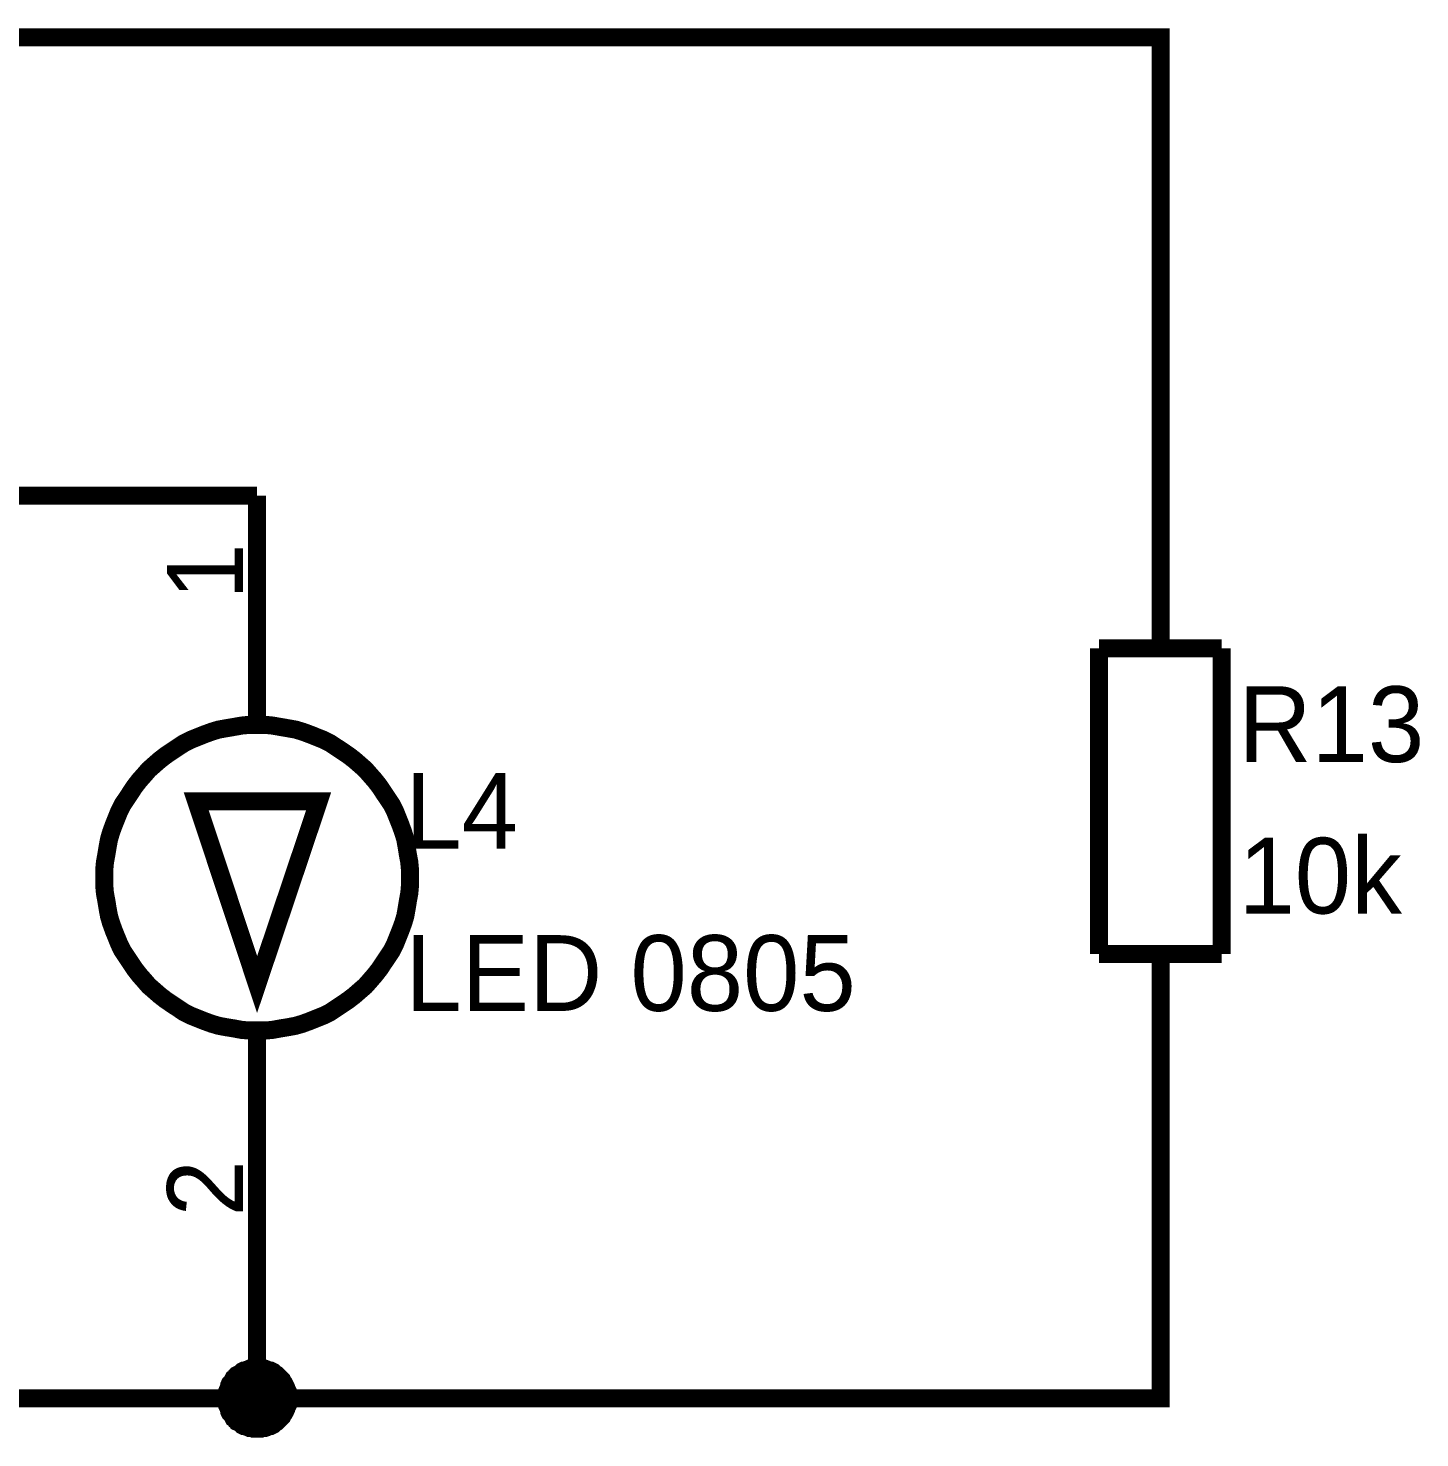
# Model space of a CAD drawing. Header units: millimetres. Extents: x 0 to 394, y 0 to 282.
# Drawn here: x 131.2 to 154.31, y 79.34 to 102.76 of the extents above; entities that cross this region are included whole.
import ezdxf

# ---------------------------------------------------------------- set-up
doc = ezdxf.new("R2010")
doc.units = ezdxf.units.MM
doc.layers.add('Sheet', color=255, linetype='Continuous')

msp = doc.modelspace()

# ---------------------------------------------------------------- linework, layer by layer
at = {"layer": 'Sheet'}
for points, const_width in [([(115.327, 102.605), (150.007, 102.605), (150.007, 94.991)], 0.3), ([(135.003, 94.991), (130.005, 94.991)], 0.3), ([(135.003, 91.184), (135.003, 94.991)], 0.3), ([(150.007, 92.453), (150.007, 94.991)], 0.3), ([(148.985, 87.376), (148.985, 92.453)], 0.3), ([(148.985, 92.453), (151.018, 92.453)], 0.3), ([(151.018, 92.453), (151.018, 87.376)], 0.3), ([(132.465, 88.645), (132.465, 88.78), (132.476, 88.904), (132.499, 89.027), (132.521, 89.162), (132.544, 89.285), (132.577, 89.398), (132.622, 89.521), (132.667, 89.634), (132.712, 89.746), (132.768, 89.858), (132.836, 89.959), (132.903, 90.06), (132.97, 90.162), (133.049, 90.263), (133.128, 90.352), (133.206, 90.442), (133.296, 90.521), (133.386, 90.6), (133.487, 90.678), (133.588, 90.746), (133.689, 90.813), (133.79, 90.88), (133.902, 90.936), (134.015, 90.981), (134.127, 91.026), (134.251, 91.071), (134.363, 91.105), (134.486, 91.127), (134.621, 91.15), (134.745, 91.172), (134.868, 91.184), (135.003, 91.184)], 0.3), ([(135.003, 91.184), (135.003, 91.184)], 0.3), ([(135.003, 91.184), (135.138, 91.184), (135.261, 91.172), (135.385, 91.15), (135.52, 91.127), (135.643, 91.105), (135.756, 91.071), (135.879, 91.026), (135.991, 90.981), (136.104, 90.936), (136.216, 90.88), (136.317, 90.813), (136.418, 90.746), (136.519, 90.678), (136.62, 90.6), (136.71, 90.521), (136.8, 90.442), (136.879, 90.352), (136.957, 90.263), (137.036, 90.162), (137.103, 90.06), (137.171, 89.959), (137.238, 89.858), (137.294, 89.746), (137.339, 89.634), (137.384, 89.521), (137.429, 89.398), (137.463, 89.285), (137.485, 89.162), (137.507, 89.027), (137.53, 88.904), (137.541, 88.78), (137.541, 88.645)], 0.3), ([(132.465, 88.645), (132.465, 88.78), (132.476, 88.904), (132.499, 89.027), (132.521, 89.162), (132.544, 89.285), (132.577, 89.398), (132.622, 89.521), (132.667, 89.634), (132.712, 89.746), (132.768, 89.858), (132.836, 89.959), (132.903, 90.06), (132.97, 90.162), (133.049, 90.263), (133.128, 90.352), (133.206, 90.442), (133.296, 90.521), (133.386, 90.6), (133.487, 90.678), (133.588, 90.746), (133.689, 90.813), (133.79, 90.88), (133.902, 90.936), (134.015, 90.981), (134.127, 91.026), (134.251, 91.071), (134.363, 91.105), (134.486, 91.127), (134.621, 91.15), (134.745, 91.172), (134.868, 91.184), (135.003, 91.184)], 0.0991), ([(135.003, 91.184), (135.003, 91.184)], 0.0991), ([(135.003, 91.184), (135.138, 91.184), (135.261, 91.172), (135.385, 91.15), (135.52, 91.127), (135.643, 91.105), (135.756, 91.071), (135.879, 91.026), (135.991, 90.981), (136.104, 90.936), (136.216, 90.88), (136.317, 90.813), (136.418, 90.746), (136.519, 90.678), (136.62, 90.6), (136.71, 90.521), (136.8, 90.442), (136.879, 90.352), (136.957, 90.263), (137.036, 90.162), (137.103, 90.06), (137.171, 89.959), (137.238, 89.858), (137.294, 89.746), (137.339, 89.634), (137.384, 89.521), (137.429, 89.398), (137.463, 89.285), (137.485, 89.162), (137.507, 89.027), (137.53, 88.904), (137.541, 88.78), (137.541, 88.645)], 0.0991), ([(135.003, 86.107), (134.868, 86.107), (134.745, 86.118), (134.621, 86.141), (134.486, 86.163), (134.363, 86.186), (134.251, 86.219), (134.127, 86.264), (134.015, 86.309), (133.902, 86.354), (133.79, 86.41), (133.689, 86.478), (133.588, 86.545), (133.487, 86.613), (133.386, 86.691), (133.296, 86.77), (133.206, 86.848), (133.128, 86.938), (133.049, 87.028), (132.97, 87.129), (132.903, 87.23), (132.836, 87.331), (132.768, 87.432), (132.712, 87.545), (132.667, 87.657), (132.622, 87.769), (132.577, 87.893), (132.544, 88.005), (132.521, 88.129), (132.499, 88.263), (132.476, 88.387), (132.465, 88.511), (132.465, 88.645)], 0.3), ([(132.465, 88.645), (132.465, 88.645)], 0.3), ([(137.541, 88.645), (137.541, 88.511), (137.53, 88.387), (137.507, 88.263), (137.485, 88.129), (137.463, 88.005), (137.429, 87.893), (137.384, 87.769), (137.339, 87.657), (137.294, 87.545), (137.238, 87.432), (137.171, 87.331), (137.103, 87.23), (137.036, 87.129), (136.957, 87.028), (136.879, 86.938), (136.8, 86.848), (136.71, 86.77), (136.62, 86.691), (136.519, 86.613), (136.418, 86.545), (136.317, 86.478), (136.216, 86.41), (136.104, 86.354), (135.991, 86.309), (135.879, 86.264), (135.756, 86.219), (135.643, 86.186), (135.52, 86.163), (135.385, 86.141), (135.261, 86.118), (135.138, 86.107), (135.003, 86.107)], 0.3), ([(137.541, 88.645), (137.541, 88.645), (137.541, 88.645), (137.541, 88.645), (137.541, 88.645), (137.541, 88.645), (137.541, 88.645), (137.541, 88.645), (137.541, 88.645), (137.541, 88.645), (137.541, 88.645), (137.541, 88.645), (137.541, 88.645), (137.541, 88.645), (137.541, 88.645), (137.541, 88.645), (137.541, 88.645), (137.541, 88.645), (137.541, 88.645), (137.541, 88.645), (137.541, 88.645), (137.541, 88.645), (137.541, 88.645), (137.541, 88.645), (137.541, 88.645), (137.541, 88.645), (137.541, 88.645), (137.541, 88.645), (137.541, 88.645), (137.541, 88.645), (137.541, 88.645), (137.541, 88.645), (137.541, 88.645)], 0.3), ([(137.541, 88.645), (137.541, 88.645)], 0.3), ([(135.003, 86.107), (134.868, 86.107), (134.745, 86.118), (134.621, 86.141), (134.486, 86.163), (134.363, 86.186), (134.251, 86.219), (134.127, 86.264), (134.015, 86.309), (133.902, 86.354), (133.79, 86.41), (133.689, 86.478), (133.588, 86.545), (133.487, 86.613), (133.386, 86.691), (133.296, 86.77), (133.206, 86.848), (133.128, 86.938), (133.049, 87.028), (132.97, 87.129), (132.903, 87.23), (132.836, 87.331), (132.768, 87.432), (132.712, 87.545), (132.667, 87.657), (132.622, 87.769), (132.577, 87.893), (132.544, 88.005), (132.521, 88.129), (132.499, 88.263), (132.476, 88.387), (132.465, 88.511), (132.465, 88.645)], 0.0991), ([(132.465, 88.645), (132.465, 88.645)], 0.0991), ([(137.541, 88.645), (137.541, 88.511), (137.53, 88.387), (137.507, 88.263), (137.485, 88.129), (137.463, 88.005), (137.429, 87.893), (137.384, 87.769), (137.339, 87.657), (137.294, 87.545), (137.238, 87.432), (137.171, 87.331), (137.103, 87.23), (137.036, 87.129), (136.957, 87.028), (136.879, 86.938), (136.8, 86.848), (136.71, 86.77), (136.62, 86.691), (136.519, 86.613), (136.418, 86.545), (136.317, 86.478), (136.216, 86.41), (136.104, 86.354), (135.991, 86.309), (135.879, 86.264), (135.756, 86.219), (135.643, 86.186), (135.52, 86.163), (135.385, 86.141), (135.261, 86.118), (135.138, 86.107), (135.003, 86.107)], 0.0991), ([(137.541, 88.645), (137.541, 88.645), (137.541, 88.645), (137.541, 88.645), (137.541, 88.645), (137.541, 88.645), (137.541, 88.645), (137.541, 88.645), (137.541, 88.645), (137.541, 88.645), (137.541, 88.645), (137.541, 88.645), (137.541, 88.645), (137.541, 88.645), (137.541, 88.645), (137.541, 88.645), (137.541, 88.645), (137.541, 88.645), (137.541, 88.645), (137.541, 88.645), (137.541, 88.645), (137.541, 88.645), (137.541, 88.645), (137.541, 88.645), (137.541, 88.645), (137.541, 88.645), (137.541, 88.645), (137.541, 88.645), (137.541, 88.645), (137.541, 88.645), (137.541, 88.645), (137.541, 88.645), (137.541, 88.645)], 0.0991), ([(137.541, 88.645), (137.541, 88.645)], 0.0991), ([(151.018, 87.376), (148.985, 87.376)], 0.3), ([(150.007, 87.376), (150.007, 84.838)], 0.3), ([(135.003, 86.107), (135.003, 82.3)], 0.3), ([(120.01, 79.998), (135.003, 79.998), (150.007, 79.998), (150.007, 84.838)], 0.3), ([(135.003, 79.998), (135.003, 82.3)], 0.3), ([(134.498, 79.998), (134.498, 80.02), (134.498, 80.054), (134.509, 80.076), (134.509, 80.099), (134.509, 80.121), (134.52, 80.144), (134.531, 80.177), (134.543, 80.2), (134.543, 80.222), (134.554, 80.245), (134.565, 80.256), (134.588, 80.278), (134.599, 80.301), (134.61, 80.323), (134.632, 80.334), (134.644, 80.357), (134.666, 80.368), (134.677, 80.391), (134.7, 80.402), (134.722, 80.413), (134.745, 80.436), (134.756, 80.447), (134.778, 80.458), (134.801, 80.458), (134.823, 80.469), (134.857, 80.48), (134.88, 80.492), (134.902, 80.492), (134.924, 80.492), (134.947, 80.503), (134.981, 80.503), (135.003, 80.503)], 0.3), ([(134.498, 79.998), (134.498, 80.02), (134.498, 80.054), (134.509, 80.076), (134.509, 80.099), (134.509, 80.121), (134.52, 80.144), (134.531, 80.177), (134.543, 80.2), (134.543, 80.222), (134.554, 80.245), (134.565, 80.256), (134.588, 80.278), (134.599, 80.301), (134.61, 80.323), (134.632, 80.334), (134.644, 80.357), (134.666, 80.368), (134.677, 80.391), (134.7, 80.402), (134.722, 80.413), (134.745, 80.436), (134.756, 80.447), (134.778, 80.458), (134.801, 80.458), (134.823, 80.469), (134.857, 80.48), (134.88, 80.492), (134.902, 80.492), (134.924, 80.492), (134.947, 80.503), (134.981, 80.503), (135.003, 80.503)], 0.3), ([(134.498, 79.998), (134.498, 80.02), (134.498, 80.054), (134.509, 80.076), (134.509, 80.099), (134.509, 80.121), (134.52, 80.144), (134.531, 80.177), (134.543, 80.2), (134.543, 80.222), (134.554, 80.245), (134.565, 80.256), (134.588, 80.278), (134.599, 80.301), (134.61, 80.323), (134.632, 80.334), (134.644, 80.357), (134.666, 80.368), (134.677, 80.391), (134.7, 80.402), (134.722, 80.413), (134.745, 80.436), (134.756, 80.447), (134.778, 80.458), (134.801, 80.458), (134.823, 80.469), (134.857, 80.48), (134.88, 80.492), (134.902, 80.492), (134.924, 80.492), (134.947, 80.503), (134.981, 80.503), (135.003, 80.503)], 0.3), ([(134.498, 79.998), (134.498, 80.02), (134.498, 80.054), (134.509, 80.076), (134.509, 80.099), (134.509, 80.121), (134.52, 80.144), (134.531, 80.177), (134.543, 80.2), (134.543, 80.222), (134.554, 80.245), (134.565, 80.256), (134.588, 80.278), (134.599, 80.301), (134.61, 80.323), (134.632, 80.334), (134.644, 80.357), (134.666, 80.368), (134.677, 80.391), (134.7, 80.402), (134.722, 80.413), (134.745, 80.436), (134.756, 80.447), (134.778, 80.458), (134.801, 80.458), (134.823, 80.469), (134.857, 80.48), (134.88, 80.492), (134.902, 80.492), (134.924, 80.492), (134.947, 80.503), (134.981, 80.503), (135.003, 80.503)], 0.3), ([(134.498, 79.998), (134.498, 80.02), (134.498, 80.054), (134.509, 80.076), (134.509, 80.099), (134.509, 80.121), (134.52, 80.144), (134.531, 80.177), (134.543, 80.2), (134.543, 80.222), (134.554, 80.245), (134.565, 80.256), (134.588, 80.278), (134.599, 80.301), (134.61, 80.323), (134.632, 80.334), (134.644, 80.357), (134.666, 80.368), (134.677, 80.391), (134.7, 80.402), (134.722, 80.413), (134.745, 80.436), (134.756, 80.447), (134.778, 80.458), (134.801, 80.458), (134.823, 80.469), (134.857, 80.48), (134.88, 80.492), (134.902, 80.492), (134.924, 80.492), (134.947, 80.503), (134.981, 80.503), (135.003, 80.503)], 0.0991), ([(134.498, 79.998), (134.498, 80.02), (134.498, 80.054), (134.509, 80.076), (134.509, 80.099), (134.509, 80.121), (134.52, 80.144), (134.531, 80.177), (134.543, 80.2), (134.543, 80.222), (134.554, 80.245), (134.565, 80.256), (134.588, 80.278), (134.599, 80.301), (134.61, 80.323), (134.632, 80.334), (134.644, 80.357), (134.666, 80.368), (134.677, 80.391), (134.7, 80.402), (134.722, 80.413), (134.745, 80.436), (134.756, 80.447), (134.778, 80.458), (134.801, 80.458), (134.823, 80.469), (134.857, 80.48), (134.88, 80.492), (134.902, 80.492), (134.924, 80.492), (134.947, 80.503), (134.981, 80.503), (135.003, 80.503)], 0.0991), ([(134.498, 79.998), (134.498, 80.02), (134.498, 80.054), (134.509, 80.076), (134.509, 80.099), (134.509, 80.121), (134.52, 80.144), (134.531, 80.177), (134.543, 80.2), (134.543, 80.222), (134.554, 80.245), (134.565, 80.256), (134.588, 80.278), (134.599, 80.301), (134.61, 80.323), (134.632, 80.334), (134.644, 80.357), (134.666, 80.368), (134.677, 80.391), (134.7, 80.402), (134.722, 80.413), (134.745, 80.436), (134.756, 80.447), (134.778, 80.458), (134.801, 80.458), (134.823, 80.469), (134.857, 80.48), (134.88, 80.492), (134.902, 80.492), (134.924, 80.492), (134.947, 80.503), (134.981, 80.503), (135.003, 80.503)], 0.0991), ([(134.498, 79.998), (134.498, 80.02), (134.498, 80.054), (134.509, 80.076), (134.509, 80.099), (134.509, 80.121), (134.52, 80.144), (134.531, 80.177), (134.543, 80.2), (134.543, 80.222), (134.554, 80.245), (134.565, 80.256), (134.588, 80.278), (134.599, 80.301), (134.61, 80.323), (134.632, 80.334), (134.644, 80.357), (134.666, 80.368), (134.677, 80.391), (134.7, 80.402), (134.722, 80.413), (134.745, 80.436), (134.756, 80.447), (134.778, 80.458), (134.801, 80.458), (134.823, 80.469), (134.857, 80.48), (134.88, 80.492), (134.902, 80.492), (134.924, 80.492), (134.947, 80.503), (134.981, 80.503), (135.003, 80.503)], 0.0991), ([(135.003, 80.503), (135.003, 80.503)], 0.3), ([(135.003, 80.503), (135.026, 80.503), (135.059, 80.503), (135.082, 80.492), (135.104, 80.492), (135.127, 80.492), (135.16, 80.48), (135.183, 80.469), (135.205, 80.458), (135.228, 80.458), (135.25, 80.447), (135.273, 80.436), (135.295, 80.413), (135.306, 80.402), (135.329, 80.391), (135.351, 80.368), (135.362, 80.357), (135.385, 80.334), (135.396, 80.323), (135.419, 80.301), (135.43, 80.278), (135.441, 80.256), (135.452, 80.245), (135.464, 80.222), (135.475, 80.2), (135.486, 80.177), (135.497, 80.144), (135.508, 80.121), (135.508, 80.099), (135.508, 80.076), (135.52, 80.054), (135.52, 80.02), (135.52, 79.998)], 0.3), ([(135.003, 80.503), (135.003, 80.503)], 0.3), ([(135.003, 80.503), (135.026, 80.503), (135.059, 80.503), (135.082, 80.492), (135.104, 80.492), (135.127, 80.492), (135.16, 80.48), (135.183, 80.469), (135.205, 80.458), (135.228, 80.458), (135.25, 80.447), (135.273, 80.436), (135.295, 80.413), (135.306, 80.402), (135.329, 80.391), (135.351, 80.368), (135.362, 80.357), (135.385, 80.334), (135.396, 80.323), (135.419, 80.301), (135.43, 80.278), (135.441, 80.256), (135.452, 80.245), (135.464, 80.222), (135.475, 80.2), (135.486, 80.177), (135.497, 80.144), (135.508, 80.121), (135.508, 80.099), (135.508, 80.076), (135.52, 80.054), (135.52, 80.02), (135.52, 79.998)], 0.3), ([(135.003, 80.503), (135.003, 80.503)], 0.3), ([(135.003, 80.503), (135.026, 80.503), (135.059, 80.503), (135.082, 80.492), (135.104, 80.492), (135.127, 80.492), (135.16, 80.48), (135.183, 80.469), (135.205, 80.458), (135.228, 80.458), (135.25, 80.447), (135.273, 80.436), (135.295, 80.413), (135.306, 80.402), (135.329, 80.391), (135.351, 80.368), (135.362, 80.357), (135.385, 80.334), (135.396, 80.323), (135.419, 80.301), (135.43, 80.278), (135.441, 80.256), (135.452, 80.245), (135.464, 80.222), (135.475, 80.2), (135.486, 80.177), (135.497, 80.144), (135.508, 80.121), (135.508, 80.099), (135.508, 80.076), (135.52, 80.054), (135.52, 80.02), (135.52, 79.998)], 0.3), ([(135.003, 80.503), (135.003, 80.503)], 0.3), ([(135.003, 80.503), (135.026, 80.503), (135.059, 80.503), (135.082, 80.492), (135.104, 80.492), (135.127, 80.492), (135.16, 80.48), (135.183, 80.469), (135.205, 80.458), (135.228, 80.458), (135.25, 80.447), (135.273, 80.436), (135.295, 80.413), (135.306, 80.402), (135.329, 80.391), (135.351, 80.368), (135.362, 80.357), (135.385, 80.334), (135.396, 80.323), (135.419, 80.301), (135.43, 80.278), (135.441, 80.256), (135.452, 80.245), (135.464, 80.222), (135.475, 80.2), (135.486, 80.177), (135.497, 80.144), (135.508, 80.121), (135.508, 80.099), (135.508, 80.076), (135.52, 80.054), (135.52, 80.02), (135.52, 79.998)], 0.3), ([(135.003, 80.503), (135.003, 80.503)], 0.0991), ([(135.003, 80.503), (135.026, 80.503), (135.059, 80.503), (135.082, 80.492), (135.104, 80.492), (135.127, 80.492), (135.16, 80.48), (135.183, 80.469), (135.205, 80.458), (135.228, 80.458), (135.25, 80.447), (135.273, 80.436), (135.295, 80.413), (135.306, 80.402), (135.329, 80.391), (135.351, 80.368), (135.362, 80.357), (135.385, 80.334), (135.396, 80.323), (135.419, 80.301), (135.43, 80.278), (135.441, 80.256), (135.452, 80.245), (135.464, 80.222), (135.475, 80.2), (135.486, 80.177), (135.497, 80.144), (135.508, 80.121), (135.508, 80.099), (135.508, 80.076), (135.52, 80.054), (135.52, 80.02), (135.52, 79.998)], 0.0991), ([(135.003, 80.503), (135.003, 80.503)], 0.0991), ([(135.003, 80.503), (135.026, 80.503), (135.059, 80.503), (135.082, 80.492), (135.104, 80.492), (135.127, 80.492), (135.16, 80.48), (135.183, 80.469), (135.205, 80.458), (135.228, 80.458), (135.25, 80.447), (135.273, 80.436), (135.295, 80.413), (135.306, 80.402), (135.329, 80.391), (135.351, 80.368), (135.362, 80.357), (135.385, 80.334), (135.396, 80.323), (135.419, 80.301), (135.43, 80.278), (135.441, 80.256), (135.452, 80.245), (135.464, 80.222), (135.475, 80.2), (135.486, 80.177), (135.497, 80.144), (135.508, 80.121), (135.508, 80.099), (135.508, 80.076), (135.52, 80.054), (135.52, 80.02), (135.52, 79.998)], 0.0991), ([(135.003, 80.503), (135.003, 80.503)], 0.0991), ([(135.003, 80.503), (135.026, 80.503), (135.059, 80.503), (135.082, 80.492), (135.104, 80.492), (135.127, 80.492), (135.16, 80.48), (135.183, 80.469), (135.205, 80.458), (135.228, 80.458), (135.25, 80.447), (135.273, 80.436), (135.295, 80.413), (135.306, 80.402), (135.329, 80.391), (135.351, 80.368), (135.362, 80.357), (135.385, 80.334), (135.396, 80.323), (135.419, 80.301), (135.43, 80.278), (135.441, 80.256), (135.452, 80.245), (135.464, 80.222), (135.475, 80.2), (135.486, 80.177), (135.497, 80.144), (135.508, 80.121), (135.508, 80.099), (135.508, 80.076), (135.52, 80.054), (135.52, 80.02), (135.52, 79.998)], 0.0991), ([(135.003, 80.503), (135.003, 80.503)], 0.0991), ([(135.003, 80.503), (135.026, 80.503), (135.059, 80.503), (135.082, 80.492), (135.104, 80.492), (135.127, 80.492), (135.16, 80.48), (135.183, 80.469), (135.205, 80.458), (135.228, 80.458), (135.25, 80.447), (135.273, 80.436), (135.295, 80.413), (135.306, 80.402), (135.329, 80.391), (135.351, 80.368), (135.362, 80.357), (135.385, 80.334), (135.396, 80.323), (135.419, 80.301), (135.43, 80.278), (135.441, 80.256), (135.452, 80.245), (135.464, 80.222), (135.475, 80.2), (135.486, 80.177), (135.497, 80.144), (135.508, 80.121), (135.508, 80.099), (135.508, 80.076), (135.52, 80.054), (135.52, 80.02), (135.52, 79.998)], 0.0991), ([(135.003, 79.492), (134.981, 79.492), (134.947, 79.492), (134.924, 79.503), (134.902, 79.503), (134.88, 79.503), (134.857, 79.515), (134.823, 79.526), (134.801, 79.537), (134.778, 79.537), (134.756, 79.548), (134.745, 79.56), (134.722, 79.582), (134.7, 79.593), (134.677, 79.604), (134.666, 79.627), (134.644, 79.638), (134.632, 79.661), (134.61, 79.672), (134.599, 79.694), (134.588, 79.717), (134.565, 79.739), (134.554, 79.75), (134.543, 79.773), (134.543, 79.795), (134.531, 79.818), (134.52, 79.852), (134.509, 79.874), (134.509, 79.896), (134.509, 79.919), (134.498, 79.941), (134.498, 79.975), (134.498, 79.998)], 0.3), ([(134.498, 79.998), (134.498, 79.998)], 0.3), ([(135.003, 79.492), (134.981, 79.492), (134.947, 79.492), (134.924, 79.503), (134.902, 79.503), (134.88, 79.503), (134.857, 79.515), (134.823, 79.526), (134.801, 79.537), (134.778, 79.537), (134.756, 79.548), (134.745, 79.56), (134.722, 79.582), (134.7, 79.593), (134.677, 79.604), (134.666, 79.627), (134.644, 79.638), (134.632, 79.661), (134.61, 79.672), (134.599, 79.694), (134.588, 79.717), (134.565, 79.739), (134.554, 79.75), (134.543, 79.773), (134.543, 79.795), (134.531, 79.818), (134.52, 79.852), (134.509, 79.874), (134.509, 79.896), (134.509, 79.919), (134.498, 79.941), (134.498, 79.975), (134.498, 79.998)], 0.3), ([(134.498, 79.998), (134.498, 79.998)], 0.3), ([(135.003, 79.492), (134.981, 79.492), (134.947, 79.492), (134.924, 79.503), (134.902, 79.503), (134.88, 79.503), (134.857, 79.515), (134.823, 79.526), (134.801, 79.537), (134.778, 79.537), (134.756, 79.548), (134.745, 79.56), (134.722, 79.582), (134.7, 79.593), (134.677, 79.604), (134.666, 79.627), (134.644, 79.638), (134.632, 79.661), (134.61, 79.672), (134.599, 79.694), (134.588, 79.717), (134.565, 79.739), (134.554, 79.75), (134.543, 79.773), (134.543, 79.795), (134.531, 79.818), (134.52, 79.852), (134.509, 79.874), (134.509, 79.896), (134.509, 79.919), (134.498, 79.941), (134.498, 79.975), (134.498, 79.998)], 0.3), ([(134.498, 79.998), (134.498, 79.998)], 0.3), ([(135.003, 79.492), (134.981, 79.492), (134.947, 79.492), (134.924, 79.503), (134.902, 79.503), (134.88, 79.503), (134.857, 79.515), (134.823, 79.526), (134.801, 79.537), (134.778, 79.537), (134.756, 79.548), (134.745, 79.56), (134.722, 79.582), (134.7, 79.593), (134.677, 79.604), (134.666, 79.627), (134.644, 79.638), (134.632, 79.661), (134.61, 79.672), (134.599, 79.694), (134.588, 79.717), (134.565, 79.739), (134.554, 79.75), (134.543, 79.773), (134.543, 79.795), (134.531, 79.818), (134.52, 79.852), (134.509, 79.874), (134.509, 79.896), (134.509, 79.919), (134.498, 79.941), (134.498, 79.975), (134.498, 79.998)], 0.3), ([(134.498, 79.998), (134.498, 79.998)], 0.3), ([(135.52, 79.998), (135.52, 79.975), (135.52, 79.941), (135.508, 79.919), (135.508, 79.896), (135.508, 79.874), (135.497, 79.852), (135.486, 79.818), (135.475, 79.795), (135.464, 79.773), (135.452, 79.75), (135.441, 79.739), (135.43, 79.717), (135.419, 79.694), (135.396, 79.672), (135.385, 79.661), (135.362, 79.638), (135.351, 79.627), (135.329, 79.604), (135.306, 79.593), (135.295, 79.582), (135.273, 79.56), (135.25, 79.548), (135.228, 79.537), (135.205, 79.537), (135.183, 79.526), (135.16, 79.515), (135.127, 79.503), (135.104, 79.503), (135.082, 79.503), (135.059, 79.492), (135.026, 79.492), (135.003, 79.492)], 0.3), ([(135.52, 79.998), (135.52, 79.975), (135.52, 79.941), (135.508, 79.919), (135.508, 79.896), (135.508, 79.874), (135.497, 79.852), (135.486, 79.818), (135.475, 79.795), (135.464, 79.773), (135.452, 79.75), (135.441, 79.739), (135.43, 79.717), (135.419, 79.694), (135.396, 79.672), (135.385, 79.661), (135.362, 79.638), (135.351, 79.627), (135.329, 79.604), (135.306, 79.593), (135.295, 79.582), (135.273, 79.56), (135.25, 79.548), (135.228, 79.537), (135.205, 79.537), (135.183, 79.526), (135.16, 79.515), (135.127, 79.503), (135.104, 79.503), (135.082, 79.503), (135.059, 79.492), (135.026, 79.492), (135.003, 79.492)], 0.3), ([(135.52, 79.998), (135.52, 79.975), (135.52, 79.941), (135.508, 79.919), (135.508, 79.896), (135.508, 79.874), (135.497, 79.852), (135.486, 79.818), (135.475, 79.795), (135.464, 79.773), (135.452, 79.75), (135.441, 79.739), (135.43, 79.717), (135.419, 79.694), (135.396, 79.672), (135.385, 79.661), (135.362, 79.638), (135.351, 79.627), (135.329, 79.604), (135.306, 79.593), (135.295, 79.582), (135.273, 79.56), (135.25, 79.548), (135.228, 79.537), (135.205, 79.537), (135.183, 79.526), (135.16, 79.515), (135.127, 79.503), (135.104, 79.503), (135.082, 79.503), (135.059, 79.492), (135.026, 79.492), (135.003, 79.492)], 0.3), ([(135.52, 79.998), (135.52, 79.975), (135.52, 79.941), (135.508, 79.919), (135.508, 79.896), (135.508, 79.874), (135.497, 79.852), (135.486, 79.818), (135.475, 79.795), (135.464, 79.773), (135.452, 79.75), (135.441, 79.739), (135.43, 79.717), (135.419, 79.694), (135.396, 79.672), (135.385, 79.661), (135.362, 79.638), (135.351, 79.627), (135.329, 79.604), (135.306, 79.593), (135.295, 79.582), (135.273, 79.56), (135.25, 79.548), (135.228, 79.537), (135.205, 79.537), (135.183, 79.526), (135.16, 79.515), (135.127, 79.503), (135.104, 79.503), (135.082, 79.503), (135.059, 79.492), (135.026, 79.492), (135.003, 79.492)], 0.3), ([(135.52, 79.998), (135.52, 79.998), (135.52, 79.998), (135.52, 79.998), (135.52, 79.998), (135.52, 79.998), (135.52, 79.998), (135.52, 79.998), (135.52, 79.998), (135.52, 79.998), (135.52, 79.998), (135.52, 79.998), (135.52, 79.998), (135.52, 79.998), (135.52, 79.998), (135.52, 79.998), (135.52, 79.998), (135.52, 79.998), (135.52, 79.998), (135.52, 79.998), (135.52, 79.998), (135.52, 79.998), (135.52, 79.998), (135.52, 79.998), (135.52, 79.998), (135.52, 79.998), (135.52, 79.998), (135.52, 79.998), (135.52, 79.998), (135.52, 79.998), (135.52, 79.998), (135.52, 79.998), (135.52, 79.998)], 0.3), ([(135.52, 79.998), (135.52, 79.998)], 0.3), ([(135.52, 79.998), (135.52, 79.998), (135.52, 79.998), (135.52, 79.998), (135.52, 79.998), (135.52, 79.998), (135.52, 79.998), (135.52, 79.998), (135.52, 79.998), (135.52, 79.998), (135.52, 79.998), (135.52, 79.998), (135.52, 79.998), (135.52, 79.998), (135.52, 79.998), (135.52, 79.998), (135.52, 79.998), (135.52, 79.998), (135.52, 79.998), (135.52, 79.998), (135.52, 79.998), (135.52, 79.998), (135.52, 79.998), (135.52, 79.998), (135.52, 79.998), (135.52, 79.998), (135.52, 79.998), (135.52, 79.998), (135.52, 79.998), (135.52, 79.998), (135.52, 79.998), (135.52, 79.998), (135.52, 79.998)], 0.3), ([(135.52, 79.998), (135.52, 79.998)], 0.3), ([(135.52, 79.998), (135.52, 79.998), (135.52, 79.998), (135.52, 79.998), (135.52, 79.998), (135.52, 79.998), (135.52, 79.998), (135.52, 79.998), (135.52, 79.998), (135.52, 79.998), (135.52, 79.998), (135.52, 79.998), (135.52, 79.998), (135.52, 79.998), (135.52, 79.998), (135.52, 79.998), (135.52, 79.998), (135.52, 79.998), (135.52, 79.998), (135.52, 79.998), (135.52, 79.998), (135.52, 79.998), (135.52, 79.998), (135.52, 79.998), (135.52, 79.998), (135.52, 79.998), (135.52, 79.998), (135.52, 79.998), (135.52, 79.998), (135.52, 79.998), (135.52, 79.998), (135.52, 79.998), (135.52, 79.998)], 0.3), ([(135.52, 79.998), (135.52, 79.998)], 0.3), ([(135.52, 79.998), (135.52, 79.998), (135.52, 79.998), (135.52, 79.998), (135.52, 79.998), (135.52, 79.998), (135.52, 79.998), (135.52, 79.998), (135.52, 79.998), (135.52, 79.998), (135.52, 79.998), (135.52, 79.998), (135.52, 79.998), (135.52, 79.998), (135.52, 79.998), (135.52, 79.998), (135.52, 79.998), (135.52, 79.998), (135.52, 79.998), (135.52, 79.998), (135.52, 79.998), (135.52, 79.998), (135.52, 79.998), (135.52, 79.998), (135.52, 79.998), (135.52, 79.998), (135.52, 79.998), (135.52, 79.998), (135.52, 79.998), (135.52, 79.998), (135.52, 79.998), (135.52, 79.998), (135.52, 79.998)], 0.3), ([(135.52, 79.998), (135.52, 79.998)], 0.3), ([(135.003, 79.492), (134.981, 79.492), (134.947, 79.492), (134.924, 79.503), (134.902, 79.503), (134.88, 79.503), (134.857, 79.515), (134.823, 79.526), (134.801, 79.537), (134.778, 79.537), (134.756, 79.548), (134.745, 79.56), (134.722, 79.582), (134.7, 79.593), (134.677, 79.604), (134.666, 79.627), (134.644, 79.638), (134.632, 79.661), (134.61, 79.672), (134.599, 79.694), (134.588, 79.717), (134.565, 79.739), (134.554, 79.75), (134.543, 79.773), (134.543, 79.795), (134.531, 79.818), (134.52, 79.852), (134.509, 79.874), (134.509, 79.896), (134.509, 79.919), (134.498, 79.941), (134.498, 79.975), (134.498, 79.998)], 0.0991), ([(134.498, 79.998), (134.498, 79.998)], 0.0991), ([(135.003, 79.492), (134.981, 79.492), (134.947, 79.492), (134.924, 79.503), (134.902, 79.503), (134.88, 79.503), (134.857, 79.515), (134.823, 79.526), (134.801, 79.537), (134.778, 79.537), (134.756, 79.548), (134.745, 79.56), (134.722, 79.582), (134.7, 79.593), (134.677, 79.604), (134.666, 79.627), (134.644, 79.638), (134.632, 79.661), (134.61, 79.672), (134.599, 79.694), (134.588, 79.717), (134.565, 79.739), (134.554, 79.75), (134.543, 79.773), (134.543, 79.795), (134.531, 79.818), (134.52, 79.852), (134.509, 79.874), (134.509, 79.896), (134.509, 79.919), (134.498, 79.941), (134.498, 79.975), (134.498, 79.998)], 0.0991), ([(134.498, 79.998), (134.498, 79.998)], 0.0991), ([(135.003, 79.492), (134.981, 79.492), (134.947, 79.492), (134.924, 79.503), (134.902, 79.503), (134.88, 79.503), (134.857, 79.515), (134.823, 79.526), (134.801, 79.537), (134.778, 79.537), (134.756, 79.548), (134.745, 79.56), (134.722, 79.582), (134.7, 79.593), (134.677, 79.604), (134.666, 79.627), (134.644, 79.638), (134.632, 79.661), (134.61, 79.672), (134.599, 79.694), (134.588, 79.717), (134.565, 79.739), (134.554, 79.75), (134.543, 79.773), (134.543, 79.795), (134.531, 79.818), (134.52, 79.852), (134.509, 79.874), (134.509, 79.896), (134.509, 79.919), (134.498, 79.941), (134.498, 79.975), (134.498, 79.998)], 0.0991), ([(134.498, 79.998), (134.498, 79.998)], 0.0991), ([(135.003, 79.492), (134.981, 79.492), (134.947, 79.492), (134.924, 79.503), (134.902, 79.503), (134.88, 79.503), (134.857, 79.515), (134.823, 79.526), (134.801, 79.537), (134.778, 79.537), (134.756, 79.548), (134.745, 79.56), (134.722, 79.582), (134.7, 79.593), (134.677, 79.604), (134.666, 79.627), (134.644, 79.638), (134.632, 79.661), (134.61, 79.672), (134.599, 79.694), (134.588, 79.717), (134.565, 79.739), (134.554, 79.75), (134.543, 79.773), (134.543, 79.795), (134.531, 79.818), (134.52, 79.852), (134.509, 79.874), (134.509, 79.896), (134.509, 79.919), (134.498, 79.941), (134.498, 79.975), (134.498, 79.998)], 0.0991), ([(134.498, 79.998), (134.498, 79.998)], 0.0991), ([(135.52, 79.998), (135.52, 79.975), (135.52, 79.941), (135.508, 79.919), (135.508, 79.896), (135.508, 79.874), (135.497, 79.852), (135.486, 79.818), (135.475, 79.795), (135.464, 79.773), (135.452, 79.75), (135.441, 79.739), (135.43, 79.717), (135.419, 79.694), (135.396, 79.672), (135.385, 79.661), (135.362, 79.638), (135.351, 79.627), (135.329, 79.604), (135.306, 79.593), (135.295, 79.582), (135.273, 79.56), (135.25, 79.548), (135.228, 79.537), (135.205, 79.537), (135.183, 79.526), (135.16, 79.515), (135.127, 79.503), (135.104, 79.503), (135.082, 79.503), (135.059, 79.492), (135.026, 79.492), (135.003, 79.492)], 0.0991), ([(135.52, 79.998), (135.52, 79.975), (135.52, 79.941), (135.508, 79.919), (135.508, 79.896), (135.508, 79.874), (135.497, 79.852), (135.486, 79.818), (135.475, 79.795), (135.464, 79.773), (135.452, 79.75), (135.441, 79.739), (135.43, 79.717), (135.419, 79.694), (135.396, 79.672), (135.385, 79.661), (135.362, 79.638), (135.351, 79.627), (135.329, 79.604), (135.306, 79.593), (135.295, 79.582), (135.273, 79.56), (135.25, 79.548), (135.228, 79.537), (135.205, 79.537), (135.183, 79.526), (135.16, 79.515), (135.127, 79.503), (135.104, 79.503), (135.082, 79.503), (135.059, 79.492), (135.026, 79.492), (135.003, 79.492)], 0.0991), ([(135.52, 79.998), (135.52, 79.975), (135.52, 79.941), (135.508, 79.919), (135.508, 79.896), (135.508, 79.874), (135.497, 79.852), (135.486, 79.818), (135.475, 79.795), (135.464, 79.773), (135.452, 79.75), (135.441, 79.739), (135.43, 79.717), (135.419, 79.694), (135.396, 79.672), (135.385, 79.661), (135.362, 79.638), (135.351, 79.627), (135.329, 79.604), (135.306, 79.593), (135.295, 79.582), (135.273, 79.56), (135.25, 79.548), (135.228, 79.537), (135.205, 79.537), (135.183, 79.526), (135.16, 79.515), (135.127, 79.503), (135.104, 79.503), (135.082, 79.503), (135.059, 79.492), (135.026, 79.492), (135.003, 79.492)], 0.0991), ([(135.52, 79.998), (135.52, 79.975), (135.52, 79.941), (135.508, 79.919), (135.508, 79.896), (135.508, 79.874), (135.497, 79.852), (135.486, 79.818), (135.475, 79.795), (135.464, 79.773), (135.452, 79.75), (135.441, 79.739), (135.43, 79.717), (135.419, 79.694), (135.396, 79.672), (135.385, 79.661), (135.362, 79.638), (135.351, 79.627), (135.329, 79.604), (135.306, 79.593), (135.295, 79.582), (135.273, 79.56), (135.25, 79.548), (135.228, 79.537), (135.205, 79.537), (135.183, 79.526), (135.16, 79.515), (135.127, 79.503), (135.104, 79.503), (135.082, 79.503), (135.059, 79.492), (135.026, 79.492), (135.003, 79.492)], 0.0991), ([(135.52, 79.998), (135.52, 79.998), (135.52, 79.998), (135.52, 79.998), (135.52, 79.998), (135.52, 79.998), (135.52, 79.998), (135.52, 79.998), (135.52, 79.998), (135.52, 79.998), (135.52, 79.998), (135.52, 79.998), (135.52, 79.998), (135.52, 79.998), (135.52, 79.998), (135.52, 79.998), (135.52, 79.998), (135.52, 79.998), (135.52, 79.998), (135.52, 79.998), (135.52, 79.998), (135.52, 79.998), (135.52, 79.998), (135.52, 79.998), (135.52, 79.998), (135.52, 79.998), (135.52, 79.998), (135.52, 79.998), (135.52, 79.998), (135.52, 79.998), (135.52, 79.998), (135.52, 79.998), (135.52, 79.998)], 0.0991), ([(135.52, 79.998), (135.52, 79.998)], 0.0991), ([(135.52, 79.998), (135.52, 79.998), (135.52, 79.998), (135.52, 79.998), (135.52, 79.998), (135.52, 79.998), (135.52, 79.998), (135.52, 79.998), (135.52, 79.998), (135.52, 79.998), (135.52, 79.998), (135.52, 79.998), (135.52, 79.998), (135.52, 79.998), (135.52, 79.998), (135.52, 79.998), (135.52, 79.998), (135.52, 79.998), (135.52, 79.998), (135.52, 79.998), (135.52, 79.998), (135.52, 79.998), (135.52, 79.998), (135.52, 79.998), (135.52, 79.998), (135.52, 79.998), (135.52, 79.998), (135.52, 79.998), (135.52, 79.998), (135.52, 79.998), (135.52, 79.998), (135.52, 79.998), (135.52, 79.998)], 0.0991), ([(135.52, 79.998), (135.52, 79.998)], 0.0991), ([(135.52, 79.998), (135.52, 79.998), (135.52, 79.998), (135.52, 79.998), (135.52, 79.998), (135.52, 79.998), (135.52, 79.998), (135.52, 79.998), (135.52, 79.998), (135.52, 79.998), (135.52, 79.998), (135.52, 79.998), (135.52, 79.998), (135.52, 79.998), (135.52, 79.998), (135.52, 79.998), (135.52, 79.998), (135.52, 79.998), (135.52, 79.998), (135.52, 79.998), (135.52, 79.998), (135.52, 79.998), (135.52, 79.998), (135.52, 79.998), (135.52, 79.998), (135.52, 79.998), (135.52, 79.998), (135.52, 79.998), (135.52, 79.998), (135.52, 79.998), (135.52, 79.998), (135.52, 79.998), (135.52, 79.998)], 0.0991), ([(135.52, 79.998), (135.52, 79.998)], 0.0991), ([(135.52, 79.998), (135.52, 79.998), (135.52, 79.998), (135.52, 79.998), (135.52, 79.998), (135.52, 79.998), (135.52, 79.998), (135.52, 79.998), (135.52, 79.998), (135.52, 79.998), (135.52, 79.998), (135.52, 79.998), (135.52, 79.998), (135.52, 79.998), (135.52, 79.998), (135.52, 79.998), (135.52, 79.998), (135.52, 79.998), (135.52, 79.998), (135.52, 79.998), (135.52, 79.998), (135.52, 79.998), (135.52, 79.998), (135.52, 79.998), (135.52, 79.998), (135.52, 79.998), (135.52, 79.998), (135.52, 79.998), (135.52, 79.998), (135.52, 79.998), (135.52, 79.998), (135.52, 79.998), (135.52, 79.998)], 0.0991), ([(135.52, 79.998), (135.52, 79.998)], 0.0991)]:
    msp.add_lwpolyline(points, dxfattribs=dict(at, const_width=const_width))
for const_width in [0.3, 0.0991]:
    msp.add_lwpolyline([(135.003, 86.871), (136.025, 89.914), (133.992, 89.914), (135.003, 86.871)], close=True, dxfattribs=dict(at, const_width=const_width))
at = {"layer": 'Sheet', "const_width": 0.508}
msp.add_lwpolyline([(134.746, 80, 1), (135.254, 80, 1)], format="xyb", close=True, dxfattribs=at)

# ---------------------------------------------------------------- texts
at = {"layer": 'Sheet'}
for s, p in [('1', (134.767, 93.261)), ('2', (134.767, 83.019))]:
    msp.add_text(s, height=1.258, rotation=90, dxfattribs=at).set_placement(p)
for s, p in [('R13', (151.299, 90.566)), ('L4', (137.463, 89.128)), ('10k', (151.299, 88.05)), ('LED 0805', (137.463, 86.433))]:
    msp.add_text(s, height=1.2579, dxfattribs=at).set_placement(p)

doc.saveas('drawing.dxf')
